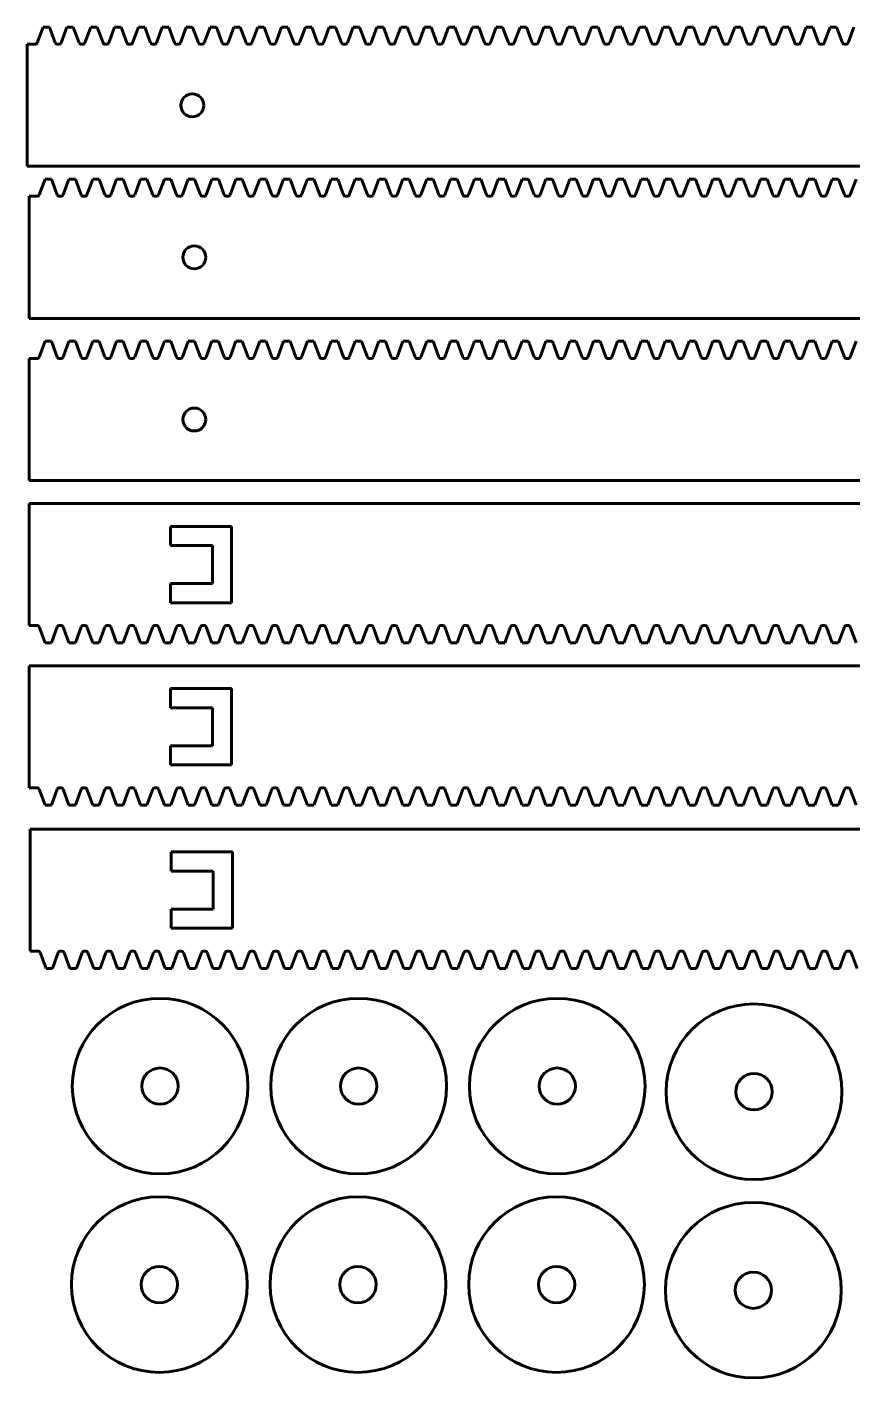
# Model space of a CAD drawing. Header units: millimetres. Extents: x 139 to 362, y 314 to 492.
# Drawn here: x 139 to 247.2, y 315.2 to 492.2 of the extents above; entities that cross this region are included whole.
import ezdxf

# ---------------------------------------------------------------- set-up
doc = ezdxf.new("R2010")
doc.units = ezdxf.units.MM
for name, color, linetype in [('Default', 7, 'Continuous'), ('RACK', 7, 'Continuous'), ('RACK_COUNTER_BAC', 7, 'Continuous'), ('RACK_PINION_SIDE', 7, 'Continuous')]:
    doc.layers.add(name, color=color, linetype=linetype)

# ---------------------------------------------------------------- blocks, each defined once
blk = doc.blocks.new('SE')
at = {"layer": 'RACK_COUNTER_BAC', "color": 7, "linetype": 'Continuous', "lineweight": 60}
for p, q in [((139.31, 429.78), (321.98, 429.78)), ((139.31, 413.78), (139.31, 429.78)), ((157.81, 426.78), (157.81, 424.28)), ((165.81, 426.78), (157.81, 426.78)), ((165.81, 416.78), (165.81, 426.78)), ((157.81, 424.28), (163.31, 424.28)), ((163.31, 424.28), (163.31, 419.28)), ((157.81, 419.28), (157.81, 416.78)), ((163.31, 419.28), (157.81, 419.28)), ((157.81, 416.78), (165.81, 416.78)), ((140.41, 413.78), (139.31, 413.78)), ((141.4, 411.53), (140.65, 413.62)), ((143.01, 413.62), (142.25, 411.53)), ((143.53, 413.78), (143.24, 413.78)), ((144.53, 411.53), (143.77, 413.62)), ((146.13, 413.62), (145.37, 411.53)), ((146.66, 413.78), (146.36, 413.78)), ((147.65, 411.53), (146.89, 413.62)), ((149.25, 413.62), (148.49, 411.53)), ((149.78, 413.78), (149.49, 413.78)), ((150.77, 411.53), (150.01, 413.62)), ((152.37, 413.62), (151.62, 411.53)), ((152.9, 413.78), (152.61, 413.78)), ((153.9, 411.53), (153.14, 413.62)), ((155.5, 413.62), (154.74, 411.53)), ((156.02, 413.78), (155.73, 413.78)), ((157.02, 411.53), (156.26, 413.62)), ((158.62, 413.62), (157.86, 411.53)), ((159.15, 413.78), (158.86, 413.78)), ((160.14, 411.53), (159.38, 413.62)), ((161.74, 413.62), (160.98, 411.53)), ((162.27, 413.78), (161.98, 413.78)), ((163.26, 411.53), (162.51, 413.62)), ((164.87, 413.62), (164.11, 411.53)), ((165.39, 413.78), (165.1, 413.78)), ((166.39, 411.53), (165.63, 413.62)), ((167.99, 413.62), (167.23, 411.53)), ((168.52, 413.78), (168.22, 413.78)), ((169.51, 411.53), (168.75, 413.62)), ((171.11, 413.62), (170.35, 411.53)), ((171.64, 413.78), (171.35, 413.78)), ((172.63, 411.53), (171.87, 413.62)), ((174.23, 413.62), (173.48, 411.53)), ((174.76, 413.78), (174.47, 413.78)), ((175.76, 411.53), (175, 413.62)), ((177.36, 413.62), (176.6, 411.53)), ((177.88, 413.78), (177.59, 413.78)), ((178.88, 411.53), (178.12, 413.62)), ((180.48, 413.62), (179.72, 411.53)), ((181.01, 413.78), (180.72, 413.78)), ((182, 411.53), (181.24, 413.62)), ((183.6, 413.62), (182.84, 411.53)), ((184.13, 413.78), (183.84, 413.78)), ((185.12, 411.53), (184.36, 413.62)), ((186.73, 413.62), (185.97, 411.53)), ((187.25, 413.78), (186.96, 413.78)), ((188.25, 411.53), (187.49, 413.62)), ((189.85, 413.62), (189.09, 411.53)), ((190.38, 413.78), (190.08, 413.78)), ((191.37, 411.53), (190.61, 413.62)), ((192.97, 413.62), (192.21, 411.53)), ((193.5, 413.78), (193.21, 413.78)), ((194.49, 411.53), (193.73, 413.62)), ((196.09, 413.62), (195.34, 411.53)), ((196.62, 413.78), (196.33, 413.78)), ((197.62, 411.53), (196.86, 413.62)), ((199.22, 413.62), (198.46, 411.53)), ((199.74, 413.78), (199.45, 413.78)), ((200.74, 411.53), (199.98, 413.62)), ((202.34, 413.62), (201.58, 411.53)), ((202.87, 413.78), (202.57, 413.78)), ((203.86, 411.53), (203.1, 413.62)), ((205.46, 413.62), (204.7, 411.53)), ((205.99, 413.78), (205.7, 413.78)), ((206.98, 411.53), (206.22, 413.62)), ((208.59, 413.62), (207.83, 411.53)), ((209.11, 413.78), (208.82, 413.78)), ((210.11, 411.53), (209.35, 413.62)), ((211.71, 413.62), (210.95, 411.53)), ((212.24, 413.78), (211.94, 413.78)), ((213.23, 411.53), (212.47, 413.62)), ((214.83, 413.62), (214.07, 411.53)), ((215.36, 413.78), (215.07, 413.78)), ((216.35, 411.53), (215.59, 413.62)), ((217.95, 413.62), (217.19, 411.53)), ((218.48, 413.78), (218.19, 413.78)), ((219.47, 411.53), (218.72, 413.62)), ((221.08, 413.62), (220.32, 411.53)), ((221.6, 413.78), (221.31, 413.78)), ((222.6, 411.53), (221.84, 413.62)), ((224.2, 413.62), (223.44, 411.53)), ((224.73, 413.78), (224.43, 413.78)), ((225.72, 411.53), (224.96, 413.62)), ((227.32, 413.62), (226.56, 411.53)), ((227.85, 413.78), (227.56, 413.78)), ((228.84, 411.53), (228.08, 413.62)), ((230.45, 413.62), (229.69, 411.53)), ((230.97, 413.78), (230.68, 413.78)), ((231.97, 411.53), (231.21, 413.62)), ((233.57, 413.62), (232.81, 411.53)), ((234.09, 413.78), (233.8, 413.78)), ((235.09, 411.53), (234.33, 413.62)), ((236.69, 413.62), (235.93, 411.53)), ((237.22, 413.78), (236.93, 413.78)), ((238.21, 411.53), (237.45, 413.62)), ((239.81, 413.62), (239.05, 411.53)), ((240.34, 413.78), (240.05, 413.78)), ((241.33, 411.53), (240.58, 413.62)), ((242.94, 413.62), (242.18, 411.53)), ((243.46, 413.78), (243.17, 413.78)), ((244.46, 411.53), (243.7, 413.62)), ((246.06, 413.62), (245.3, 411.53)), ((246.59, 413.78), (246.29, 413.78)), ((247.58, 411.53), (246.82, 413.62)), ((142.25, 411.53), (141.4, 411.53)), ((145.37, 411.53), (144.53, 411.53)), ((148.49, 411.53), (147.65, 411.53)), ((151.62, 411.53), (150.77, 411.53)), ((154.74, 411.53), (153.9, 411.53)), ((157.86, 411.53), (157.02, 411.53)), ((160.98, 411.53), (160.14, 411.53)), ((164.11, 411.53), (163.26, 411.53)), ((167.23, 411.53), (166.39, 411.53)), ((170.35, 411.53), (169.51, 411.53)), ((173.48, 411.53), (172.63, 411.53)), ((176.6, 411.53), (175.76, 411.53)), ((179.72, 411.53), (178.88, 411.53)), ((182.84, 411.53), (182, 411.53)), ((185.97, 411.53), (185.12, 411.53)), ((189.09, 411.53), (188.25, 411.53)), ((192.21, 411.53), (191.37, 411.53)), ((195.34, 411.53), (194.49, 411.53)), ((198.46, 411.53), (197.62, 411.53)), ((201.58, 411.53), (200.74, 411.53)), ((204.7, 411.53), (203.86, 411.53)), ((207.83, 411.53), (206.98, 411.53)), ((210.95, 411.53), (210.11, 411.53)), ((214.07, 411.53), (213.23, 411.53)), ((217.19, 411.53), (216.35, 411.53)), ((220.32, 411.53), (219.47, 411.53)), ((223.44, 411.53), (222.6, 411.53)), ((226.56, 411.53), (225.72, 411.53)), ((229.69, 411.53), (228.84, 411.53)), ((232.81, 411.53), (231.97, 411.53)), ((235.93, 411.53), (235.09, 411.53)), ((239.05, 411.53), (238.21, 411.53)), ((242.18, 411.53), (241.33, 411.53)), ((245.3, 411.53), (244.46, 411.53))]:
    blk.add_line(p, q, dxfattribs=at)
for centre, start, end in [((140.41, 413.53), 20, 90), ((143.24, 413.53), 90, 160), ((143.53, 413.53), 20, 90), ((146.36, 413.53), 90, 160), ((146.66, 413.53), 20, 90), ((149.49, 413.53), 90, 160), ((149.78, 413.53), 20, 90), ((152.61, 413.53), 90, 160), ((152.9, 413.53), 20, 90), ((155.73, 413.53), 90, 160), ((156.02, 413.53), 20, 90), ((158.86, 413.53), 90, 160), ((159.15, 413.53), 20, 90), ((161.98, 413.53), 90, 160), ((162.27, 413.53), 20, 90), ((165.1, 413.53), 90, 160), ((165.39, 413.53), 20, 90), ((168.22, 413.53), 90, 160), ((168.52, 413.53), 20, 90), ((171.35, 413.53), 90, 160), ((171.64, 413.53), 20, 90), ((174.47, 413.53), 90, 160), ((174.76, 413.53), 20, 90), ((177.59, 413.53), 90, 160), ((177.88, 413.53), 20, 90), ((180.72, 413.53), 90, 160), ((181.01, 413.53), 20, 90), ((183.84, 413.53), 90, 160), ((184.13, 413.53), 20, 90), ((186.96, 413.53), 90, 160), ((187.25, 413.53), 20, 90), ((190.08, 413.53), 90, 160), ((190.38, 413.53), 20, 90), ((193.21, 413.53), 90, 160), ((193.5, 413.53), 20, 90), ((196.33, 413.53), 90, 160), ((196.62, 413.53), 20, 90), ((199.45, 413.53), 90, 160), ((199.74, 413.53), 20, 90), ((202.57, 413.53), 90, 160), ((202.87, 413.53), 20, 90), ((205.7, 413.53), 90, 160), ((205.99, 413.53), 20, 90), ((208.82, 413.53), 90, 160), ((209.11, 413.53), 20, 90), ((211.94, 413.53), 90, 160), ((212.24, 413.53), 20, 90), ((215.07, 413.53), 90, 160), ((215.36, 413.53), 20, 90), ((218.19, 413.53), 90, 160), ((218.48, 413.53), 20, 90), ((221.31, 413.53), 90, 160), ((221.6, 413.53), 20, 90), ((224.43, 413.53), 90, 160), ((224.73, 413.53), 20, 90), ((227.56, 413.53), 90, 160), ((227.85, 413.53), 20, 90), ((230.68, 413.53), 90, 160), ((230.97, 413.53), 20, 90), ((233.8, 413.53), 90, 160), ((234.09, 413.53), 20, 90), ((236.93, 413.53), 90, 160), ((237.22, 413.53), 20, 90), ((240.05, 413.53), 90, 160), ((240.34, 413.53), 20, 90), ((243.17, 413.53), 90, 160), ((243.46, 413.53), 20, 90), ((246.29, 413.53), 90, 160), ((246.59, 413.53), 20, 90)]:
    blk.add_arc(centre, 0.25, start, end, dxfattribs=at)
blk = doc.blocks.new('SE1')
at = {"layer": 'RACK', "color": 7, "linetype": 'Continuous', "lineweight": 60}
for p, q in [((141.4, 451.03), (140.65, 448.95)), ((142.25, 451.03), (141.4, 451.03)), ((143.01, 448.95), (142.25, 451.03)), ((144.53, 451.03), (143.77, 448.95)), ((145.37, 451.03), (144.53, 451.03)), ((146.13, 448.95), (145.37, 451.03)), ((147.65, 451.03), (146.89, 448.95)), ((148.49, 451.03), (147.65, 451.03)), ((149.25, 448.95), (148.49, 451.03)), ((150.77, 451.03), (150.01, 448.95)), ((151.62, 451.03), (150.77, 451.03)), ((152.37, 448.95), (151.62, 451.03)), ((153.9, 451.03), (153.14, 448.95)), ((154.74, 451.03), (153.9, 451.03)), ((155.5, 448.95), (154.74, 451.03)), ((157.02, 451.03), (156.26, 448.95)), ((157.86, 451.03), (157.02, 451.03)), ((158.62, 448.95), (157.86, 451.03)), ((160.14, 451.03), (159.38, 448.95)), ((160.98, 451.03), (160.14, 451.03)), ((161.74, 448.95), (160.98, 451.03)), ((163.26, 451.03), (162.51, 448.95)), ((164.11, 451.03), (163.26, 451.03)), ((164.87, 448.95), (164.11, 451.03)), ((166.39, 451.03), (165.63, 448.95)), ((167.23, 451.03), (166.39, 451.03)), ((167.99, 448.95), (167.23, 451.03)), ((169.51, 451.03), (168.75, 448.95)), ((170.35, 451.03), (169.51, 451.03)), ((171.11, 448.95), (170.35, 451.03)), ((172.63, 451.03), (171.87, 448.95)), ((173.48, 451.03), (172.63, 451.03)), ((174.23, 448.95), (173.48, 451.03)), ((175.76, 451.03), (175, 448.95)), ((176.6, 451.03), (175.76, 451.03)), ((177.36, 448.95), (176.6, 451.03)), ((178.88, 451.03), (178.12, 448.95)), ((179.72, 451.03), (178.88, 451.03)), ((180.48, 448.95), (179.72, 451.03)), ((182, 451.03), (181.24, 448.95)), ((182.84, 451.03), (182, 451.03)), ((183.6, 448.95), (182.84, 451.03)), ((185.12, 451.03), (184.36, 448.95)), ((185.97, 451.03), (185.12, 451.03)), ((186.73, 448.95), (185.97, 451.03)), ((188.25, 451.03), (187.49, 448.95)), ((189.09, 451.03), (188.25, 451.03)), ((189.85, 448.95), (189.09, 451.03)), ((191.37, 451.03), (190.61, 448.95)), ((192.21, 451.03), (191.37, 451.03)), ((192.97, 448.95), (192.21, 451.03)), ((194.49, 451.03), (193.73, 448.95)), ((195.34, 451.03), (194.49, 451.03)), ((196.09, 448.95), (195.34, 451.03)), ((197.62, 451.03), (196.86, 448.95)), ((198.46, 451.03), (197.62, 451.03)), ((199.22, 448.95), (198.46, 451.03)), ((200.74, 451.03), (199.98, 448.95)), ((201.58, 451.03), (200.74, 451.03)), ((202.34, 448.95), (201.58, 451.03)), ((203.86, 451.03), (203.1, 448.95)), ((204.7, 451.03), (203.86, 451.03)), ((205.46, 448.95), (204.7, 451.03)), ((206.98, 451.03), (206.22, 448.95)), ((207.83, 451.03), (206.98, 451.03)), ((208.59, 448.95), (207.83, 451.03)), ((210.11, 451.03), (209.35, 448.95)), ((210.95, 451.03), (210.11, 451.03)), ((211.71, 448.95), (210.95, 451.03)), ((213.23, 451.03), (212.47, 448.95)), ((214.07, 451.03), (213.23, 451.03)), ((214.83, 448.95), (214.07, 451.03)), ((216.35, 451.03), (215.59, 448.95)), ((217.19, 451.03), (216.35, 451.03)), ((217.95, 448.95), (217.19, 451.03)), ((219.47, 451.03), (218.72, 448.95)), ((220.32, 451.03), (219.47, 451.03)), ((221.08, 448.95), (220.32, 451.03)), ((222.6, 451.03), (221.84, 448.95)), ((223.44, 451.03), (222.6, 451.03)), ((224.2, 448.95), (223.44, 451.03)), ((225.72, 451.03), (224.96, 448.95)), ((226.56, 451.03), (225.72, 451.03)), ((227.32, 448.95), (226.56, 451.03)), ((228.84, 451.03), (228.08, 448.95)), ((229.69, 451.03), (228.84, 451.03)), ((230.45, 448.95), (229.69, 451.03)), ((231.97, 451.03), (231.21, 448.95)), ((232.81, 451.03), (231.97, 451.03)), ((233.57, 448.95), (232.81, 451.03)), ((235.09, 451.03), (234.33, 448.95)), ((235.93, 451.03), (235.09, 451.03)), ((236.69, 448.95), (235.93, 451.03)), ((238.21, 451.03), (237.45, 448.95)), ((239.05, 451.03), (238.21, 451.03)), ((239.81, 448.95), (239.05, 451.03)), ((241.33, 451.03), (240.58, 448.95)), ((242.18, 451.03), (241.33, 451.03)), ((242.94, 448.95), (242.18, 451.03)), ((244.46, 451.03), (243.7, 448.95)), ((245.3, 451.03), (244.46, 451.03)), ((246.06, 448.95), (245.3, 451.03)), ((247.58, 451.03), (246.82, 448.95)), ((140.41, 448.78), (139.31, 448.78)), ((139.31, 448.78), (139.31, 432.78)), ((143.53, 448.78), (143.24, 448.78)), ((146.66, 448.78), (146.36, 448.78)), ((149.78, 448.78), (149.49, 448.78)), ((152.9, 448.78), (152.61, 448.78)), ((156.02, 448.78), (155.73, 448.78)), ((159.15, 448.78), (158.86, 448.78)), ((162.27, 448.78), (161.98, 448.78)), ((165.39, 448.78), (165.1, 448.78)), ((168.52, 448.78), (168.22, 448.78)), ((171.64, 448.78), (171.35, 448.78)), ((174.76, 448.78), (174.47, 448.78)), ((177.88, 448.78), (177.59, 448.78)), ((181.01, 448.78), (180.72, 448.78)), ((184.13, 448.78), (183.84, 448.78)), ((187.25, 448.78), (186.96, 448.78)), ((190.38, 448.78), (190.08, 448.78)), ((193.5, 448.78), (193.21, 448.78)), ((196.62, 448.78), (196.33, 448.78)), ((199.74, 448.78), (199.45, 448.78)), ((202.87, 448.78), (202.57, 448.78)), ((205.99, 448.78), (205.7, 448.78)), ((209.11, 448.78), (208.82, 448.78)), ((212.24, 448.78), (211.94, 448.78)), ((215.36, 448.78), (215.07, 448.78)), ((218.48, 448.78), (218.19, 448.78)), ((221.6, 448.78), (221.31, 448.78)), ((224.73, 448.78), (224.43, 448.78)), ((227.85, 448.78), (227.56, 448.78)), ((230.97, 448.78), (230.68, 448.78)), ((234.09, 448.78), (233.8, 448.78)), ((237.22, 448.78), (236.93, 448.78)), ((240.34, 448.78), (240.05, 448.78)), ((243.46, 448.78), (243.17, 448.78)), ((246.59, 448.78), (246.29, 448.78)), ((139.31, 432.78), (361.98, 432.78))]:
    blk.add_line(p, q, dxfattribs=at)
blk.add_circle((160.94, 440.78), 1.5, dxfattribs=at)
for centre, start, end in [((140.41, 449.03), 270, 340), ((143.24, 449.03), 200, 270), ((143.53, 449.03), 270, 340), ((146.36, 449.03), 200, 270), ((146.66, 449.03), 270, 340), ((149.49, 449.03), 200, 270), ((149.78, 449.03), 270, 340), ((152.61, 449.03), 200, 270), ((152.9, 449.03), 270, 340), ((155.73, 449.03), 200, 270), ((156.02, 449.03), 270, 340), ((158.86, 449.03), 200, 270), ((159.15, 449.03), 270, 340), ((161.98, 449.03), 200, 270), ((162.27, 449.03), 270, 340), ((165.1, 449.03), 200, 270), ((165.39, 449.03), 270, 340), ((168.22, 449.03), 200, 270), ((168.52, 449.03), 270, 340), ((171.35, 449.03), 200, 270), ((171.64, 449.03), 270, 340), ((174.47, 449.03), 200, 270), ((174.76, 449.03), 270, 340), ((177.59, 449.03), 200, 270), ((177.88, 449.03), 270, 340), ((180.72, 449.03), 200, 270), ((181.01, 449.03), 270, 340), ((183.84, 449.03), 200, 270), ((184.13, 449.03), 270, 340), ((186.96, 449.03), 200, 270), ((187.25, 449.03), 270, 340), ((190.08, 449.03), 200, 270), ((190.38, 449.03), 270, 340), ((193.21, 449.03), 200, 270), ((193.5, 449.03), 270, 340), ((196.33, 449.03), 200, 270), ((196.62, 449.03), 270, 340), ((199.45, 449.03), 200, 270), ((199.74, 449.03), 270, 340), ((202.57, 449.03), 200, 270), ((202.87, 449.03), 270, 340), ((205.7, 449.03), 200, 270), ((205.99, 449.03), 270, 340), ((208.82, 449.03), 200, 270), ((209.11, 449.03), 270, 340), ((211.94, 449.03), 200, 270), ((212.24, 449.03), 270, 340), ((215.07, 449.03), 200, 270), ((215.36, 449.03), 270, 340), ((218.19, 449.03), 200, 270), ((218.48, 449.03), 270, 340), ((221.31, 449.03), 200, 270), ((221.6, 449.03), 270, 340), ((224.43, 449.03), 200, 270), ((224.73, 449.03), 270, 340), ((227.56, 449.03), 200, 270), ((227.85, 449.03), 270, 340), ((230.68, 449.03), 200, 270), ((230.97, 449.03), 270, 340), ((233.8, 449.03), 200, 270), ((234.09, 449.03), 270, 340), ((236.93, 449.03), 200, 270), ((237.22, 449.03), 270, 340), ((240.05, 449.03), 200, 270), ((240.34, 449.03), 270, 340), ((243.17, 449.03), 200, 270), ((243.46, 449.03), 270, 340), ((246.29, 449.03), 200, 270), ((246.59, 449.03), 270, 340)]:
    blk.add_arc(centre, 0.25, start, end, dxfattribs=at)
blk = doc.blocks.new('SE2')
at = {"layer": 'RACK_COUNTER_BAC', "color": 7, "linetype": 'Continuous', "lineweight": 60}
for p, q in [((139.31, 408.53), (321.98, 408.53)), ((139.31, 392.53), (139.31, 408.53)), ((157.81, 405.53), (157.81, 403.03)), ((165.81, 405.53), (157.81, 405.53)), ((165.81, 395.53), (165.81, 405.53)), ((157.81, 403.03), (163.31, 403.03)), ((163.31, 403.03), (163.31, 398.03)), ((157.81, 398.03), (157.81, 395.53)), ((163.31, 398.03), (157.81, 398.03)), ((157.81, 395.53), (165.81, 395.53)), ((140.41, 392.53), (139.31, 392.53)), ((141.4, 390.28), (140.65, 392.37)), ((143.01, 392.37), (142.25, 390.28)), ((143.53, 392.53), (143.24, 392.53)), ((144.53, 390.28), (143.77, 392.37)), ((146.13, 392.37), (145.37, 390.28)), ((146.66, 392.53), (146.36, 392.53)), ((147.65, 390.28), (146.89, 392.37)), ((149.25, 392.37), (148.49, 390.28)), ((149.78, 392.53), (149.49, 392.53)), ((150.77, 390.28), (150.01, 392.37)), ((152.37, 392.37), (151.62, 390.28)), ((152.9, 392.53), (152.61, 392.53)), ((153.9, 390.28), (153.14, 392.37)), ((155.5, 392.37), (154.74, 390.28)), ((156.02, 392.53), (155.73, 392.53)), ((157.02, 390.28), (156.26, 392.37)), ((158.62, 392.37), (157.86, 390.28)), ((159.15, 392.53), (158.86, 392.53)), ((160.14, 390.28), (159.38, 392.37)), ((161.74, 392.37), (160.98, 390.28)), ((162.27, 392.53), (161.98, 392.53)), ((163.26, 390.28), (162.51, 392.37)), ((164.87, 392.37), (164.11, 390.28)), ((165.39, 392.53), (165.1, 392.53)), ((166.39, 390.28), (165.63, 392.37)), ((167.99, 392.37), (167.23, 390.28)), ((168.52, 392.53), (168.22, 392.53)), ((169.51, 390.28), (168.75, 392.37)), ((171.11, 392.37), (170.35, 390.28)), ((171.64, 392.53), (171.35, 392.53)), ((172.63, 390.28), (171.87, 392.37)), ((174.23, 392.37), (173.48, 390.28)), ((174.76, 392.53), (174.47, 392.53)), ((175.76, 390.28), (175, 392.37)), ((177.36, 392.37), (176.6, 390.28)), ((177.88, 392.53), (177.59, 392.53)), ((178.88, 390.28), (178.12, 392.37)), ((180.48, 392.37), (179.72, 390.28)), ((181.01, 392.53), (180.72, 392.53)), ((182, 390.28), (181.24, 392.37)), ((183.6, 392.37), (182.84, 390.28)), ((184.13, 392.53), (183.84, 392.53)), ((185.12, 390.28), (184.36, 392.37)), ((186.73, 392.37), (185.97, 390.28)), ((187.25, 392.53), (186.96, 392.53)), ((188.25, 390.28), (187.49, 392.37)), ((189.85, 392.37), (189.09, 390.28)), ((190.38, 392.53), (190.08, 392.53)), ((191.37, 390.28), (190.61, 392.37)), ((192.97, 392.37), (192.21, 390.28)), ((193.5, 392.53), (193.21, 392.53)), ((194.49, 390.28), (193.73, 392.37)), ((196.09, 392.37), (195.34, 390.28)), ((196.62, 392.53), (196.33, 392.53)), ((197.62, 390.28), (196.86, 392.37)), ((199.22, 392.37), (198.46, 390.28)), ((199.74, 392.53), (199.45, 392.53)), ((200.74, 390.28), (199.98, 392.37)), ((202.34, 392.37), (201.58, 390.28)), ((202.87, 392.53), (202.57, 392.53)), ((203.86, 390.28), (203.1, 392.37)), ((205.46, 392.37), (204.7, 390.28)), ((205.99, 392.53), (205.7, 392.53)), ((206.98, 390.28), (206.22, 392.37)), ((208.59, 392.37), (207.83, 390.28)), ((209.11, 392.53), (208.82, 392.53)), ((210.11, 390.28), (209.35, 392.37)), ((211.71, 392.37), (210.95, 390.28)), ((212.24, 392.53), (211.94, 392.53)), ((213.23, 390.28), (212.47, 392.37)), ((214.83, 392.37), (214.07, 390.28)), ((215.36, 392.53), (215.07, 392.53)), ((216.35, 390.28), (215.59, 392.37)), ((217.95, 392.37), (217.19, 390.28)), ((218.48, 392.53), (218.19, 392.53)), ((219.47, 390.28), (218.72, 392.37)), ((221.08, 392.37), (220.32, 390.28)), ((221.6, 392.53), (221.31, 392.53)), ((222.6, 390.28), (221.84, 392.37)), ((224.2, 392.37), (223.44, 390.28)), ((224.73, 392.53), (224.43, 392.53)), ((225.72, 390.28), (224.96, 392.37)), ((227.32, 392.37), (226.56, 390.28)), ((227.85, 392.53), (227.56, 392.53)), ((228.84, 390.28), (228.08, 392.37)), ((230.45, 392.37), (229.69, 390.28)), ((230.97, 392.53), (230.68, 392.53)), ((231.97, 390.28), (231.21, 392.37)), ((233.57, 392.37), (232.81, 390.28)), ((234.09, 392.53), (233.8, 392.53)), ((235.09, 390.28), (234.33, 392.37)), ((236.69, 392.37), (235.93, 390.28)), ((237.22, 392.53), (236.93, 392.53)), ((238.21, 390.28), (237.45, 392.37)), ((239.81, 392.37), (239.05, 390.28)), ((240.34, 392.53), (240.05, 392.53)), ((241.33, 390.28), (240.58, 392.37)), ((242.94, 392.37), (242.18, 390.28)), ((243.46, 392.53), (243.17, 392.53)), ((244.46, 390.28), (243.7, 392.37)), ((246.06, 392.37), (245.3, 390.28)), ((246.59, 392.53), (246.29, 392.53)), ((247.58, 390.28), (246.82, 392.37)), ((142.25, 390.28), (141.4, 390.28)), ((145.37, 390.28), (144.53, 390.28)), ((148.49, 390.28), (147.65, 390.28)), ((151.62, 390.28), (150.77, 390.28)), ((154.74, 390.28), (153.9, 390.28)), ((157.86, 390.28), (157.02, 390.28)), ((160.98, 390.28), (160.14, 390.28)), ((164.11, 390.28), (163.26, 390.28)), ((167.23, 390.28), (166.39, 390.28)), ((170.35, 390.28), (169.51, 390.28)), ((173.48, 390.28), (172.63, 390.28)), ((176.6, 390.28), (175.76, 390.28)), ((179.72, 390.28), (178.88, 390.28)), ((182.84, 390.28), (182, 390.28)), ((185.97, 390.28), (185.12, 390.28)), ((189.09, 390.28), (188.25, 390.28)), ((192.21, 390.28), (191.37, 390.28)), ((195.34, 390.28), (194.49, 390.28)), ((198.46, 390.28), (197.62, 390.28)), ((201.58, 390.28), (200.74, 390.28)), ((204.7, 390.28), (203.86, 390.28)), ((207.83, 390.28), (206.98, 390.28)), ((210.95, 390.28), (210.11, 390.28)), ((214.07, 390.28), (213.23, 390.28)), ((217.19, 390.28), (216.35, 390.28)), ((220.32, 390.28), (219.47, 390.28)), ((223.44, 390.28), (222.6, 390.28)), ((226.56, 390.28), (225.72, 390.28)), ((229.69, 390.28), (228.84, 390.28)), ((232.81, 390.28), (231.97, 390.28)), ((235.93, 390.28), (235.09, 390.28)), ((239.05, 390.28), (238.21, 390.28)), ((242.18, 390.28), (241.33, 390.28)), ((245.3, 390.28), (244.46, 390.28))]:
    blk.add_line(p, q, dxfattribs=at)
for centre, start, end in [((140.41, 392.28), 20, 90), ((143.24, 392.28), 90, 160), ((143.53, 392.28), 20, 90), ((146.36, 392.28), 90, 160), ((146.66, 392.28), 20, 90), ((149.49, 392.28), 90, 160), ((149.78, 392.28), 20, 90), ((152.61, 392.28), 90, 160), ((152.9, 392.28), 20, 90), ((155.73, 392.28), 90, 160), ((156.02, 392.28), 20, 90), ((158.86, 392.28), 90, 160), ((159.15, 392.28), 20, 90), ((161.98, 392.28), 90, 160), ((162.27, 392.28), 20, 90), ((165.1, 392.28), 90, 160), ((165.39, 392.28), 20, 90), ((168.22, 392.28), 90, 160), ((168.52, 392.28), 20, 90), ((171.35, 392.28), 90, 160), ((171.64, 392.28), 20, 90), ((174.47, 392.28), 90, 160), ((174.76, 392.28), 20, 90), ((177.59, 392.28), 90, 160), ((177.88, 392.28), 20, 90), ((180.72, 392.28), 90, 160), ((181.01, 392.28), 20, 90), ((183.84, 392.28), 90, 160), ((184.13, 392.28), 20, 90), ((186.96, 392.28), 90, 160), ((187.25, 392.28), 20, 90), ((190.08, 392.28), 90, 160), ((190.38, 392.28), 20, 90), ((193.21, 392.28), 90, 160), ((193.5, 392.28), 20, 90), ((196.33, 392.28), 90, 160), ((196.62, 392.28), 20, 90), ((199.45, 392.28), 90, 160), ((199.74, 392.28), 20, 90), ((202.57, 392.28), 90, 160), ((202.87, 392.28), 20, 90), ((205.7, 392.28), 90, 160), ((205.99, 392.28), 20, 90), ((208.82, 392.28), 90, 160), ((209.11, 392.28), 20, 90), ((211.94, 392.28), 90, 160), ((212.24, 392.28), 20, 90), ((215.07, 392.28), 90, 160), ((215.36, 392.28), 20, 90), ((218.19, 392.28), 90, 160), ((218.48, 392.28), 20, 90), ((221.31, 392.28), 90, 160), ((221.6, 392.28), 20, 90), ((224.43, 392.28), 90, 160), ((224.73, 392.28), 20, 90), ((227.56, 392.28), 90, 160), ((227.85, 392.28), 20, 90), ((230.68, 392.28), 90, 160), ((230.97, 392.28), 20, 90), ((233.8, 392.28), 90, 160), ((234.09, 392.28), 20, 90), ((236.93, 392.28), 90, 160), ((237.22, 392.28), 20, 90), ((240.05, 392.28), 90, 160), ((240.34, 392.28), 20, 90), ((243.17, 392.28), 90, 160), ((243.46, 392.28), 20, 90), ((246.29, 392.28), 90, 160), ((246.59, 392.28), 20, 90)]:
    blk.add_arc(centre, 0.25, start, end, dxfattribs=at)
blk = doc.blocks.new('SE3')
at = {"layer": 'RACK', "color": 7, "linetype": 'Continuous', "lineweight": 60}
for p, q in [((141.4, 472.28), (140.65, 470.2)), ((142.25, 472.28), (141.4, 472.28)), ((143.01, 470.2), (142.25, 472.28)), ((144.53, 472.28), (143.77, 470.2)), ((145.37, 472.28), (144.53, 472.28)), ((146.13, 470.2), (145.37, 472.28)), ((147.65, 472.28), (146.89, 470.2)), ((148.49, 472.28), (147.65, 472.28)), ((149.25, 470.2), (148.49, 472.28)), ((150.77, 472.28), (150.01, 470.2)), ((151.62, 472.28), (150.77, 472.28)), ((152.37, 470.2), (151.62, 472.28)), ((153.9, 472.28), (153.14, 470.2)), ((154.74, 472.28), (153.9, 472.28)), ((155.5, 470.2), (154.74, 472.28)), ((157.02, 472.28), (156.26, 470.2)), ((157.86, 472.28), (157.02, 472.28)), ((158.62, 470.2), (157.86, 472.28)), ((160.14, 472.28), (159.38, 470.2)), ((160.98, 472.28), (160.14, 472.28)), ((161.74, 470.2), (160.98, 472.28)), ((163.26, 472.28), (162.51, 470.2)), ((164.11, 472.28), (163.26, 472.28)), ((164.87, 470.2), (164.11, 472.28)), ((166.39, 472.28), (165.63, 470.2)), ((167.23, 472.28), (166.39, 472.28)), ((167.99, 470.2), (167.23, 472.28)), ((169.51, 472.28), (168.75, 470.2)), ((170.35, 472.28), (169.51, 472.28)), ((171.11, 470.2), (170.35, 472.28)), ((172.63, 472.28), (171.87, 470.2)), ((173.48, 472.28), (172.63, 472.28)), ((174.23, 470.2), (173.48, 472.28)), ((175.76, 472.28), (175, 470.2)), ((176.6, 472.28), (175.76, 472.28)), ((177.36, 470.2), (176.6, 472.28)), ((178.88, 472.28), (178.12, 470.2)), ((179.72, 472.28), (178.88, 472.28)), ((180.48, 470.2), (179.72, 472.28)), ((182, 472.28), (181.24, 470.2)), ((182.84, 472.28), (182, 472.28)), ((183.6, 470.2), (182.84, 472.28)), ((185.12, 472.28), (184.36, 470.2)), ((185.97, 472.28), (185.12, 472.28)), ((186.73, 470.2), (185.97, 472.28)), ((188.25, 472.28), (187.49, 470.2)), ((189.09, 472.28), (188.25, 472.28)), ((189.85, 470.2), (189.09, 472.28)), ((191.37, 472.28), (190.61, 470.2)), ((192.21, 472.28), (191.37, 472.28)), ((192.97, 470.2), (192.21, 472.28)), ((194.49, 472.28), (193.73, 470.2)), ((195.34, 472.28), (194.49, 472.28)), ((196.09, 470.2), (195.34, 472.28)), ((197.62, 472.28), (196.86, 470.2)), ((198.46, 472.28), (197.62, 472.28)), ((199.22, 470.2), (198.46, 472.28)), ((200.74, 472.28), (199.98, 470.2)), ((201.58, 472.28), (200.74, 472.28)), ((202.34, 470.2), (201.58, 472.28)), ((203.86, 472.28), (203.1, 470.2)), ((204.7, 472.28), (203.86, 472.28)), ((205.46, 470.2), (204.7, 472.28)), ((206.98, 472.28), (206.22, 470.2)), ((207.83, 472.28), (206.98, 472.28)), ((208.59, 470.2), (207.83, 472.28)), ((210.11, 472.28), (209.35, 470.2)), ((210.95, 472.28), (210.11, 472.28)), ((211.71, 470.2), (210.95, 472.28)), ((213.23, 472.28), (212.47, 470.2)), ((214.07, 472.28), (213.23, 472.28)), ((214.83, 470.2), (214.07, 472.28)), ((216.35, 472.28), (215.59, 470.2)), ((217.19, 472.28), (216.35, 472.28)), ((217.95, 470.2), (217.19, 472.28)), ((219.47, 472.28), (218.72, 470.2)), ((220.32, 472.28), (219.47, 472.28)), ((221.08, 470.2), (220.32, 472.28)), ((222.6, 472.28), (221.84, 470.2)), ((223.44, 472.28), (222.6, 472.28)), ((224.2, 470.2), (223.44, 472.28)), ((225.72, 472.28), (224.96, 470.2)), ((226.56, 472.28), (225.72, 472.28)), ((227.32, 470.2), (226.56, 472.28)), ((228.84, 472.28), (228.08, 470.2)), ((229.69, 472.28), (228.84, 472.28)), ((230.45, 470.2), (229.69, 472.28)), ((231.97, 472.28), (231.21, 470.2)), ((232.81, 472.28), (231.97, 472.28)), ((233.57, 470.2), (232.81, 472.28)), ((235.09, 472.28), (234.33, 470.2)), ((235.93, 472.28), (235.09, 472.28)), ((236.69, 470.2), (235.93, 472.28)), ((238.21, 472.28), (237.45, 470.2)), ((239.05, 472.28), (238.21, 472.28)), ((239.81, 470.2), (239.05, 472.28)), ((241.33, 472.28), (240.58, 470.2)), ((242.18, 472.28), (241.33, 472.28)), ((242.94, 470.2), (242.18, 472.28)), ((244.46, 472.28), (243.7, 470.2)), ((245.3, 472.28), (244.46, 472.28)), ((246.06, 470.2), (245.3, 472.28)), ((247.58, 472.28), (246.82, 470.2)), ((140.41, 470.03), (139.31, 470.03)), ((139.31, 470.03), (139.31, 454.03)), ((143.53, 470.03), (143.24, 470.03)), ((146.66, 470.03), (146.36, 470.03)), ((149.78, 470.03), (149.49, 470.03)), ((152.9, 470.03), (152.61, 470.03)), ((156.02, 470.03), (155.73, 470.03)), ((159.15, 470.03), (158.86, 470.03)), ((162.27, 470.03), (161.98, 470.03)), ((165.39, 470.03), (165.1, 470.03)), ((168.52, 470.03), (168.22, 470.03)), ((171.64, 470.03), (171.35, 470.03)), ((174.76, 470.03), (174.47, 470.03)), ((177.88, 470.03), (177.59, 470.03)), ((181.01, 470.03), (180.72, 470.03)), ((184.13, 470.03), (183.84, 470.03)), ((187.25, 470.03), (186.96, 470.03)), ((190.38, 470.03), (190.08, 470.03)), ((193.5, 470.03), (193.21, 470.03)), ((196.62, 470.03), (196.33, 470.03)), ((199.74, 470.03), (199.45, 470.03)), ((202.87, 470.03), (202.57, 470.03)), ((205.99, 470.03), (205.7, 470.03)), ((209.11, 470.03), (208.82, 470.03)), ((212.24, 470.03), (211.94, 470.03)), ((215.36, 470.03), (215.07, 470.03)), ((218.48, 470.03), (218.19, 470.03)), ((221.6, 470.03), (221.31, 470.03)), ((224.73, 470.03), (224.43, 470.03)), ((227.85, 470.03), (227.56, 470.03)), ((230.97, 470.03), (230.68, 470.03)), ((234.09, 470.03), (233.8, 470.03)), ((237.22, 470.03), (236.93, 470.03)), ((240.34, 470.03), (240.05, 470.03)), ((243.46, 470.03), (243.17, 470.03)), ((246.59, 470.03), (246.29, 470.03)), ((139.31, 454.03), (361.98, 454.03))]:
    blk.add_line(p, q, dxfattribs=at)
blk.add_circle((160.94, 462.03), 1.5, dxfattribs=at)
for centre, start, end in [((140.41, 470.28), 270, 340), ((143.24, 470.28), 200, 270), ((143.53, 470.28), 270, 340), ((146.36, 470.28), 200, 270), ((146.66, 470.28), 270, 340), ((149.49, 470.28), 200, 270), ((149.78, 470.28), 270, 340), ((152.61, 470.28), 200, 270), ((152.9, 470.28), 270, 340), ((155.73, 470.28), 200, 270), ((156.02, 470.28), 270, 340), ((158.86, 470.28), 200, 270), ((159.15, 470.28), 270, 340), ((161.98, 470.28), 200, 270), ((162.27, 470.28), 270, 340), ((165.1, 470.28), 200, 270), ((165.39, 470.28), 270, 340), ((168.22, 470.28), 200, 270), ((168.52, 470.28), 270, 340), ((171.35, 470.28), 200, 270), ((171.64, 470.28), 270, 340), ((174.47, 470.28), 200, 270), ((174.76, 470.28), 270, 340), ((177.59, 470.28), 200, 270), ((177.88, 470.28), 270, 340), ((180.72, 470.28), 200, 270), ((181.01, 470.28), 270, 340), ((183.84, 470.28), 200, 270), ((184.13, 470.28), 270, 340), ((186.96, 470.28), 200, 270), ((187.25, 470.28), 270, 340), ((190.08, 470.28), 200, 270), ((190.38, 470.28), 270, 340), ((193.21, 470.28), 200, 270), ((193.5, 470.28), 270, 340), ((196.33, 470.28), 200, 270), ((196.62, 470.28), 270, 340), ((199.45, 470.28), 200, 270), ((199.74, 470.28), 270, 340), ((202.57, 470.28), 200, 270), ((202.87, 470.28), 270, 340), ((205.7, 470.28), 200, 270), ((205.99, 470.28), 270, 340), ((208.82, 470.28), 200, 270), ((209.11, 470.28), 270, 340), ((211.94, 470.28), 200, 270), ((212.24, 470.28), 270, 340), ((215.07, 470.28), 200, 270), ((215.36, 470.28), 270, 340), ((218.19, 470.28), 200, 270), ((218.48, 470.28), 270, 340), ((221.31, 470.28), 200, 270), ((221.6, 470.28), 270, 340), ((224.43, 470.28), 200, 270), ((224.73, 470.28), 270, 340), ((227.56, 470.28), 200, 270), ((227.85, 470.28), 270, 340), ((230.68, 470.28), 200, 270), ((230.97, 470.28), 270, 340), ((233.8, 470.28), 200, 270), ((234.09, 470.28), 270, 340), ((236.93, 470.28), 200, 270), ((237.22, 470.28), 270, 340), ((240.05, 470.28), 200, 270), ((240.34, 470.28), 270, 340), ((243.17, 470.28), 200, 270), ((243.46, 470.28), 270, 340), ((246.29, 470.28), 200, 270), ((246.59, 470.28), 270, 340)]:
    blk.add_arc(centre, 0.25, start, end, dxfattribs=at)
blk = doc.blocks.new('SE5')
at = {"layer": 'RACK_PINION_SIDE', "color": 7, "linetype": 'Continuous', "lineweight": 60}
for radius in [11.5, 2.38]:
    blk.add_circle((234.14, 326.72), radius, dxfattribs=at)
blk = doc.blocks.new('SE8')
at = {"layer": 'RACK_PINION_SIDE', "color": 7, "linetype": 'Continuous', "lineweight": 60}
for radius in [11.5, 2.38]:
    blk.add_circle((234.22, 352.72), radius, dxfattribs=at)
blk = doc.blocks.new('SE16')
at = {"layer": 'RACK_COUNTER_BAC', "color": 7, "linetype": 'Continuous', "lineweight": 60}
for p, q in [((139.44, 387.13), (322.1, 387.13)), ((139.44, 371.13), (139.44, 387.13)), ((157.93, 384.13), (157.93, 381.63)), ((165.93, 384.13), (157.93, 384.13)), ((165.93, 374.13), (165.93, 384.13)), ((157.93, 381.63), (163.43, 381.63)), ((163.43, 381.63), (163.43, 376.63)), ((157.93, 376.63), (157.93, 374.13)), ((163.43, 376.63), (157.93, 376.63)), ((157.93, 374.13), (165.93, 374.13)), ((140.54, 371.13), (139.44, 371.13)), ((141.53, 368.88), (140.77, 370.97)), ((143.13, 370.97), (142.37, 368.88)), ((143.66, 371.13), (143.37, 371.13)), ((144.65, 368.88), (143.89, 370.97)), ((146.25, 370.97), (145.5, 368.88)), ((146.78, 371.13), (146.49, 371.13)), ((147.78, 368.88), (147.02, 370.97)), ((149.38, 370.97), (148.62, 368.88)), ((149.9, 371.13), (149.61, 371.13)), ((150.9, 368.88), (150.14, 370.97)), ((152.5, 370.97), (151.74, 368.88)), ((153.03, 371.13), (152.74, 371.13)), ((154.02, 368.88), (153.26, 370.97)), ((155.62, 370.97), (154.86, 368.88)), ((156.15, 371.13), (155.86, 371.13)), ((157.14, 368.88), (156.39, 370.97)), ((158.75, 370.97), (157.99, 368.88)), ((159.27, 371.13), (158.98, 371.13)), ((160.27, 368.88), (159.51, 370.97)), ((161.87, 370.97), (161.11, 368.88)), ((162.4, 371.13), (162.1, 371.13)), ((163.39, 368.88), (162.63, 370.97)), ((164.99, 370.97), (164.23, 368.88)), ((165.52, 371.13), (165.23, 371.13)), ((166.51, 368.88), (165.75, 370.97)), ((168.11, 370.97), (167.36, 368.88)), ((168.64, 371.13), (168.35, 371.13)), ((169.64, 368.88), (168.88, 370.97)), ((171.24, 370.97), (170.48, 368.88)), ((171.76, 371.13), (171.47, 371.13)), ((172.76, 368.88), (172, 370.97)), ((174.36, 370.97), (173.6, 368.88)), ((174.89, 371.13), (174.59, 371.13)), ((175.88, 368.88), (175.12, 370.97)), ((177.48, 370.97), (176.72, 368.88)), ((178.01, 371.13), (177.72, 371.13)), ((179, 368.88), (178.24, 370.97)), ((180.61, 370.97), (179.85, 368.88)), ((181.13, 371.13), (180.84, 371.13)), ((182.13, 368.88), (181.37, 370.97)), ((183.73, 370.97), (182.97, 368.88)), ((184.26, 371.13), (183.96, 371.13)), ((185.25, 368.88), (184.49, 370.97)), ((186.85, 370.97), (186.09, 368.88)), ((187.38, 371.13), (187.09, 371.13)), ((188.37, 368.88), (187.61, 370.97)), ((189.97, 370.97), (189.22, 368.88)), ((190.5, 371.13), (190.21, 371.13)), ((191.49, 368.88), (190.74, 370.97)), ((193.1, 370.97), (192.34, 368.88)), ((193.62, 371.13), (193.33, 371.13)), ((194.62, 368.88), (193.86, 370.97)), ((196.22, 370.97), (195.46, 368.88)), ((196.75, 371.13), (196.45, 371.13)), ((197.74, 368.88), (196.98, 370.97)), ((199.34, 370.97), (198.58, 368.88)), ((199.87, 371.13), (199.58, 371.13)), ((200.86, 368.88), (200.1, 370.97)), ((202.47, 370.97), (201.71, 368.88)), ((202.99, 371.13), (202.7, 371.13)), ((203.99, 368.88), (203.23, 370.97)), ((205.59, 370.97), (204.83, 368.88)), ((206.12, 371.13), (205.82, 371.13)), ((207.11, 368.88), (206.35, 370.97)), ((208.71, 370.97), (207.95, 368.88)), ((209.24, 371.13), (208.95, 371.13)), ((210.23, 368.88), (209.47, 370.97)), ((211.83, 370.97), (211.07, 368.88)), ((212.36, 371.13), (212.07, 371.13)), ((213.35, 368.88), (212.6, 370.97)), ((214.96, 370.97), (214.2, 368.88)), ((215.48, 371.13), (215.19, 371.13)), ((216.48, 368.88), (215.72, 370.97)), ((218.08, 370.97), (217.32, 368.88)), ((218.61, 371.13), (218.31, 371.13)), ((219.6, 368.88), (218.84, 370.97)), ((221.2, 370.97), (220.44, 368.88)), ((221.73, 371.13), (221.44, 371.13)), ((222.72, 368.88), (221.96, 370.97)), ((224.32, 370.97), (223.57, 368.88)), ((224.85, 371.13), (224.56, 371.13)), ((225.85, 368.88), (225.09, 370.97)), ((227.45, 370.97), (226.69, 368.88)), ((227.97, 371.13), (227.68, 371.13)), ((228.97, 368.88), (228.21, 370.97)), ((230.57, 370.97), (229.81, 368.88)), ((231.1, 371.13), (230.81, 371.13)), ((232.09, 368.88), (231.33, 370.97)), ((233.69, 370.97), (232.93, 368.88)), ((234.22, 371.13), (233.93, 371.13)), ((235.21, 368.88), (234.46, 370.97)), ((236.82, 370.97), (236.06, 368.88)), ((237.34, 371.13), (237.05, 371.13)), ((238.34, 368.88), (237.58, 370.97)), ((239.94, 370.97), (239.18, 368.88)), ((240.47, 371.13), (240.17, 371.13)), ((241.46, 368.88), (240.7, 370.97)), ((243.06, 370.97), (242.3, 368.88)), ((243.59, 371.13), (243.3, 371.13)), ((244.58, 368.88), (243.82, 370.97)), ((246.18, 370.97), (245.43, 368.88)), ((246.71, 371.13), (246.42, 371.13)), ((247.71, 368.88), (246.95, 370.97)), ((142.37, 368.88), (141.53, 368.88)), ((145.5, 368.88), (144.65, 368.88)), ((148.62, 368.88), (147.78, 368.88)), ((151.74, 368.88), (150.9, 368.88)), ((154.86, 368.88), (154.02, 368.88)), ((157.99, 368.88), (157.14, 368.88)), ((161.11, 368.88), (160.27, 368.88)), ((164.23, 368.88), (163.39, 368.88)), ((167.36, 368.88), (166.51, 368.88)), ((170.48, 368.88), (169.64, 368.88)), ((173.6, 368.88), (172.76, 368.88)), ((176.72, 368.88), (175.88, 368.88)), ((179.85, 368.88), (179, 368.88)), ((182.97, 368.88), (182.13, 368.88)), ((186.09, 368.88), (185.25, 368.88)), ((189.22, 368.88), (188.37, 368.88)), ((192.34, 368.88), (191.49, 368.88)), ((195.46, 368.88), (194.62, 368.88)), ((198.58, 368.88), (197.74, 368.88)), ((201.71, 368.88), (200.86, 368.88)), ((204.83, 368.88), (203.99, 368.88)), ((207.95, 368.88), (207.11, 368.88)), ((211.07, 368.88), (210.23, 368.88)), ((214.2, 368.88), (213.35, 368.88)), ((217.32, 368.88), (216.48, 368.88)), ((220.44, 368.88), (219.6, 368.88)), ((223.57, 368.88), (222.72, 368.88)), ((226.69, 368.88), (225.85, 368.88)), ((229.81, 368.88), (228.97, 368.88)), ((232.93, 368.88), (232.09, 368.88)), ((236.06, 368.88), (235.21, 368.88)), ((239.18, 368.88), (238.34, 368.88)), ((242.3, 368.88), (241.46, 368.88)), ((245.43, 368.88), (244.58, 368.88))]:
    blk.add_line(p, q, dxfattribs=at)
for centre, start, end in [((140.54, 370.88), 20, 90), ((143.37, 370.88), 90, 160), ((143.66, 370.88), 20, 90), ((146.49, 370.88), 90, 160), ((146.78, 370.88), 20, 90), ((149.61, 370.88), 90, 160), ((149.9, 370.88), 20, 90), ((152.74, 370.88), 90, 160), ((153.03, 370.88), 20, 90), ((155.86, 370.88), 90, 160), ((156.15, 370.88), 20, 90), ((158.98, 370.88), 90, 160), ((159.27, 370.88), 20, 90), ((162.1, 370.88), 90, 160), ((162.4, 370.88), 20, 90), ((165.23, 370.88), 90, 160), ((165.52, 370.88), 20, 90), ((168.35, 370.88), 90, 160), ((168.64, 370.88), 20, 90), ((171.47, 370.88), 90, 160), ((171.76, 370.88), 20, 90), ((174.59, 370.88), 90, 160), ((174.89, 370.88), 20, 90), ((177.72, 370.88), 90, 160), ((178.01, 370.88), 20, 90), ((180.84, 370.88), 90, 160), ((181.13, 370.88), 20, 90), ((183.96, 370.88), 90, 160), ((184.26, 370.88), 20, 90), ((187.09, 370.88), 90, 160), ((187.38, 370.88), 20, 90), ((190.21, 370.88), 90, 160), ((190.5, 370.88), 20, 90), ((193.33, 370.88), 90, 160), ((193.62, 370.88), 20, 90), ((196.45, 370.88), 90, 160), ((196.75, 370.88), 20, 90), ((199.58, 370.88), 90, 160), ((199.87, 370.88), 20, 90), ((202.7, 370.88), 90, 160), ((202.99, 370.88), 20, 90), ((205.82, 370.88), 90, 160), ((206.12, 370.88), 20, 90), ((208.95, 370.88), 90, 160), ((209.24, 370.88), 20, 90), ((212.07, 370.88), 90, 160), ((212.36, 370.88), 20, 90), ((215.19, 370.88), 90, 160), ((215.48, 370.88), 20, 90), ((218.31, 370.88), 90, 160), ((218.61, 370.88), 20, 90), ((221.44, 370.88), 90, 160), ((221.73, 370.88), 20, 90), ((224.56, 370.88), 90, 160), ((224.85, 370.88), 20, 90), ((227.68, 370.88), 90, 160), ((227.97, 370.88), 20, 90), ((230.81, 370.88), 90, 160), ((231.1, 370.88), 20, 90), ((233.93, 370.88), 90, 160), ((234.22, 370.88), 20, 90), ((237.05, 370.88), 90, 160), ((237.34, 370.88), 20, 90), ((240.17, 370.88), 90, 160), ((240.47, 370.88), 20, 90), ((243.3, 370.88), 90, 160), ((243.59, 370.88), 20, 90), ((246.42, 370.88), 90, 160), ((246.71, 370.88), 20, 90)]:
    blk.add_arc(centre, 0.25, start, end, dxfattribs=at)
blk = doc.blocks.new('SE17')
at = {"layer": 'RACK', "color": 7, "linetype": 'Continuous', "lineweight": 60}
for p, q in [((141.14, 492.2), (140.38, 490.12)), ((141.98, 492.2), (141.14, 492.2)), ((142.74, 490.12), (141.98, 492.2)), ((144.26, 492.2), (143.5, 490.12)), ((145.1, 492.2), (144.26, 492.2)), ((145.86, 490.12), (145.1, 492.2)), ((147.38, 492.2), (146.62, 490.12)), ((148.23, 492.2), (147.38, 492.2)), ((148.99, 490.12), (148.23, 492.2)), ((150.51, 492.2), (149.75, 490.12)), ((151.35, 492.2), (150.51, 492.2)), ((152.11, 490.12), (151.35, 492.2)), ((153.63, 492.2), (152.87, 490.12)), ((154.47, 492.2), (153.63, 492.2)), ((155.23, 490.12), (154.47, 492.2)), ((156.75, 492.2), (155.99, 490.12)), ((157.59, 492.2), (156.75, 492.2)), ((158.35, 490.12), (157.59, 492.2)), ((159.87, 492.2), (159.12, 490.12)), ((160.72, 492.2), (159.87, 492.2)), ((161.48, 490.12), (160.72, 492.2)), ((163, 492.2), (162.24, 490.12)), ((163.84, 492.2), (163, 492.2)), ((164.6, 490.12), (163.84, 492.2)), ((166.12, 492.2), (165.36, 490.12)), ((166.96, 492.2), (166.12, 492.2)), ((167.72, 490.12), (166.96, 492.2)), ((169.24, 492.2), (168.48, 490.12)), ((170.09, 492.2), (169.24, 492.2)), ((170.85, 490.12), (170.09, 492.2)), ((172.37, 492.2), (171.61, 490.12)), ((173.21, 492.2), (172.37, 492.2)), ((173.97, 490.12), (173.21, 492.2)), ((175.49, 492.2), (174.73, 490.12)), ((176.33, 492.2), (175.49, 492.2)), ((177.09, 490.12), (176.33, 492.2)), ((178.61, 492.2), (177.85, 490.12)), ((179.45, 492.2), (178.61, 492.2)), ((180.21, 490.12), (179.45, 492.2)), ((181.73, 492.2), (180.98, 490.12)), ((182.58, 492.2), (181.73, 492.2)), ((183.34, 490.12), (182.58, 492.2)), ((184.86, 492.2), (184.1, 490.12)), ((185.7, 492.2), (184.86, 492.2)), ((186.46, 490.12), (185.7, 492.2)), ((187.98, 492.2), (187.22, 490.12)), ((188.82, 492.2), (187.98, 492.2)), ((189.58, 490.12), (188.82, 492.2)), ((191.1, 492.2), (190.34, 490.12)), ((191.95, 492.2), (191.1, 492.2)), ((192.7, 490.12), (191.95, 492.2)), ((194.23, 492.2), (193.47, 490.12)), ((195.07, 492.2), (194.23, 492.2)), ((195.83, 490.12), (195.07, 492.2)), ((197.35, 492.2), (196.59, 490.12)), ((198.19, 492.2), (197.35, 492.2)), ((198.95, 490.12), (198.19, 492.2)), ((200.47, 492.2), (199.71, 490.12)), ((201.31, 492.2), (200.47, 492.2)), ((202.07, 490.12), (201.31, 492.2)), ((203.59, 492.2), (202.84, 490.12)), ((204.44, 492.2), (203.59, 492.2)), ((205.2, 490.12), (204.44, 492.2)), ((206.72, 492.2), (205.96, 490.12)), ((207.56, 492.2), (206.72, 492.2)), ((208.32, 490.12), (207.56, 492.2)), ((209.84, 492.2), (209.08, 490.12)), ((210.68, 492.2), (209.84, 492.2)), ((211.44, 490.12), (210.68, 492.2)), ((212.96, 492.2), (212.2, 490.12)), ((213.81, 492.2), (212.96, 492.2)), ((214.56, 490.12), (213.81, 492.2)), ((216.09, 492.2), (215.33, 490.12)), ((216.93, 492.2), (216.09, 492.2)), ((217.69, 490.12), (216.93, 492.2)), ((219.21, 492.2), (218.45, 490.12)), ((220.05, 492.2), (219.21, 492.2)), ((220.81, 490.12), (220.05, 492.2)), ((222.33, 492.2), (221.57, 490.12)), ((223.17, 492.2), (222.33, 492.2)), ((223.93, 490.12), (223.17, 492.2)), ((225.45, 492.2), (224.69, 490.12)), ((226.3, 492.2), (225.45, 492.2)), ((227.06, 490.12), (226.3, 492.2)), ((228.58, 492.2), (227.82, 490.12)), ((229.42, 492.2), (228.58, 492.2)), ((230.18, 490.12), (229.42, 492.2)), ((231.7, 492.2), (230.94, 490.12)), ((232.54, 492.2), (231.7, 492.2)), ((233.3, 490.12), (232.54, 492.2)), ((234.82, 492.2), (234.06, 490.12)), ((235.67, 492.2), (234.82, 492.2)), ((236.42, 490.12), (235.67, 492.2)), ((237.95, 492.2), (237.19, 490.12)), ((238.79, 492.2), (237.95, 492.2)), ((239.55, 490.12), (238.79, 492.2)), ((241.07, 492.2), (240.31, 490.12)), ((241.91, 492.2), (241.07, 492.2)), ((242.67, 490.12), (241.91, 492.2)), ((244.19, 492.2), (243.43, 490.12)), ((245.03, 492.2), (244.19, 492.2)), ((245.79, 490.12), (245.03, 492.2)), ((247.31, 492.2), (246.55, 490.12)), ((140.14, 489.95), (139.04, 489.95)), ((139.04, 489.95), (139.04, 473.95)), ((143.27, 489.95), (142.97, 489.95)), ((146.39, 489.95), (146.1, 489.95)), ((149.51, 489.95), (149.22, 489.95)), ((152.64, 489.95), (152.34, 489.95)), ((155.76, 489.95), (155.47, 489.95)), ((158.88, 489.95), (158.59, 489.95)), ((162, 489.95), (161.71, 489.95)), ((165.13, 489.95), (164.83, 489.95)), ((168.25, 489.95), (167.96, 489.95)), ((171.37, 489.95), (171.08, 489.95)), ((174.49, 489.95), (174.2, 489.95)), ((177.62, 489.95), (177.33, 489.95)), ((180.74, 489.95), (180.45, 489.95)), ((183.86, 489.95), (183.57, 489.95)), ((186.99, 489.95), (186.69, 489.95)), ((190.11, 489.95), (189.82, 489.95)), ((193.23, 489.95), (192.94, 489.95)), ((196.35, 489.95), (196.06, 489.95)), ((199.48, 489.95), (199.19, 489.95)), ((202.6, 489.95), (202.31, 489.95)), ((205.72, 489.95), (205.43, 489.95)), ((208.85, 489.95), (208.55, 489.95)), ((211.97, 489.95), (211.68, 489.95)), ((215.09, 489.95), (214.8, 489.95)), ((218.21, 489.95), (217.92, 489.95)), ((221.34, 489.95), (221.05, 489.95)), ((224.46, 489.95), (224.17, 489.95)), ((227.58, 489.95), (227.29, 489.95)), ((230.71, 489.95), (230.41, 489.95)), ((233.83, 489.95), (233.54, 489.95)), ((236.95, 489.95), (236.66, 489.95)), ((240.07, 489.95), (239.78, 489.95)), ((243.2, 489.95), (242.9, 489.95)), ((246.32, 489.95), (246.03, 489.95)), ((139.04, 473.95), (361.71, 473.95))]:
    blk.add_line(p, q, dxfattribs=at)
blk.add_circle((160.68, 481.95), 1.5, dxfattribs=at)
for centre, start, end in [((140.14, 490.2), 270, 340), ((142.97, 490.2), 200, 270), ((143.27, 490.2), 270, 340), ((146.1, 490.2), 200, 270), ((146.39, 490.2), 270, 340), ((149.22, 490.2), 200, 270), ((149.51, 490.2), 270, 340), ((152.34, 490.2), 200, 270), ((152.64, 490.2), 270, 340), ((155.47, 490.2), 200, 270), ((155.76, 490.2), 270, 340), ((158.59, 490.2), 200, 270), ((158.88, 490.2), 270, 340), ((161.71, 490.2), 200, 270), ((162, 490.2), 270, 340), ((164.83, 490.2), 200, 270), ((165.13, 490.2), 270, 340), ((167.96, 490.2), 200, 270), ((168.25, 490.2), 270, 340), ((171.08, 490.2), 200, 270), ((171.37, 490.2), 270, 340), ((174.2, 490.2), 200, 270), ((174.49, 490.2), 270, 340), ((177.33, 490.2), 200, 270), ((177.62, 490.2), 270, 340), ((180.45, 490.2), 200, 270), ((180.74, 490.2), 270, 340), ((183.57, 490.2), 200, 270), ((183.86, 490.2), 270, 340), ((186.69, 490.2), 200, 270), ((186.99, 490.2), 270, 340), ((189.82, 490.2), 200, 270), ((190.11, 490.2), 270, 340), ((192.94, 490.2), 200, 270), ((193.23, 490.2), 270, 340), ((196.06, 490.2), 200, 270), ((196.35, 490.2), 270, 340), ((199.19, 490.2), 200, 270), ((199.48, 490.2), 270, 340), ((202.31, 490.2), 200, 270), ((202.6, 490.2), 270, 340), ((205.43, 490.2), 200, 270), ((205.72, 490.2), 270, 340), ((208.55, 490.2), 200, 270), ((208.85, 490.2), 270, 340), ((211.68, 490.2), 200, 270), ((211.97, 490.2), 270, 340), ((214.8, 490.2), 200, 270), ((215.09, 490.2), 270, 340), ((217.92, 490.2), 200, 270), ((218.21, 490.2), 270, 340), ((221.05, 490.2), 200, 270), ((221.34, 490.2), 270, 340), ((224.17, 490.2), 200, 270), ((224.46, 490.2), 270, 340), ((227.29, 490.2), 200, 270), ((227.58, 490.2), 270, 340), ((230.41, 490.2), 200, 270), ((230.71, 490.2), 270, 340), ((233.54, 490.2), 200, 270), ((233.83, 490.2), 270, 340), ((236.66, 490.2), 200, 270), ((236.95, 490.2), 270, 340), ((239.78, 490.2), 200, 270), ((240.07, 490.2), 270, 340), ((242.9, 490.2), 200, 270), ((243.2, 490.2), 270, 340), ((246.03, 490.2), 200, 270), ((246.32, 490.2), 270, 340)]:
    blk.add_arc(centre, 0.25, start, end, dxfattribs=at)
blk = doc.blocks.new('SE18')
at = {"layer": 'RACK_PINION_SIDE', "color": 7, "linetype": 'Continuous', "lineweight": 60}
for radius in [11.5, 2.38]:
    blk.add_circle((156.37, 327.45), radius, dxfattribs=at)
blk = doc.blocks.new('SE19')
at = {"layer": 'RACK_PINION_SIDE', "color": 7, "linetype": 'Continuous', "lineweight": 60}
for radius in [11.5, 2.38]:
    blk.add_circle((182.37, 327.45), radius, dxfattribs=at)
blk = doc.blocks.new('SE20')
at = {"layer": 'RACK_PINION_SIDE', "color": 7, "linetype": 'Continuous', "lineweight": 60}
for radius in [11.5, 2.38]:
    blk.add_circle((208.37, 327.45), radius, dxfattribs=at)
blk = doc.blocks.new('SE21')
at = {"layer": 'RACK_PINION_SIDE', "color": 7, "linetype": 'Continuous', "lineweight": 60}
for radius in [11.5, 2.38]:
    blk.add_circle((156.46, 353.45), radius, dxfattribs=at)
blk = doc.blocks.new('SE22')
at = {"layer": 'RACK_PINION_SIDE', "color": 7, "linetype": 'Continuous', "lineweight": 60}
for radius in [11.5, 2.38]:
    blk.add_circle((182.46, 353.45), radius, dxfattribs=at)
blk = doc.blocks.new('SE23')
at = {"layer": 'RACK_PINION_SIDE', "color": 7, "linetype": 'Continuous', "lineweight": 60}
for radius in [11.5, 2.38]:
    blk.add_circle((208.46, 353.45), radius, dxfattribs=at)

msp = doc.modelspace()

# ---------------------------------------------------------------- block references
at = {"layer": 'Default'}
for name in ['SE17', 'SE3', 'SE1', 'SE', 'SE2', 'SE16', 'SE21', 'SE22', 'SE23', 'SE8', 'SE18', 'SE19', 'SE20', 'SE5']:
    msp.add_blockref(name, (0, 0), dxfattribs=at)

doc.saveas('drawing.dxf')
